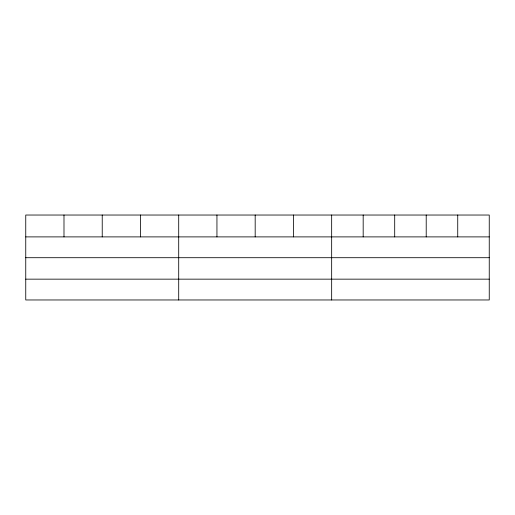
<?xml version="1.0" encoding="UTF-8"?>
<svg xmlns="http://www.w3.org/2000/svg" width="515" height="515" viewBox="0 0 515 515"><rect width="100%" height="100%" fill="white"/><g stroke="black" fill="none" stroke-linecap="round" stroke-linejoin="round"><path stroke-width="0.77" d="M489.25 257.706L489.25 215.032L25.75 215.032L25.75 299.968L489.25 299.968L489.25 257.706L25.75 257.706M25.75 236.894L489.25 236.894M25.75 279.156L489.25 279.156M457.732 215.032L457.732 236.894M426.214 215.032L426.214 236.894M394.696 215.032L394.696 236.894M363.178 215.032L363.178 236.894M331.66 215.032L331.66 299.968M293.421 215.032L293.421 236.894M255.183 215.032L255.183 236.894M216.944 215.032L216.944 236.894M178.705 215.032L178.705 299.968M140.466 215.032L140.466 236.894M102.228 215.032L102.228 236.894M63.989 215.032L63.989 236.894"/></g></svg>
